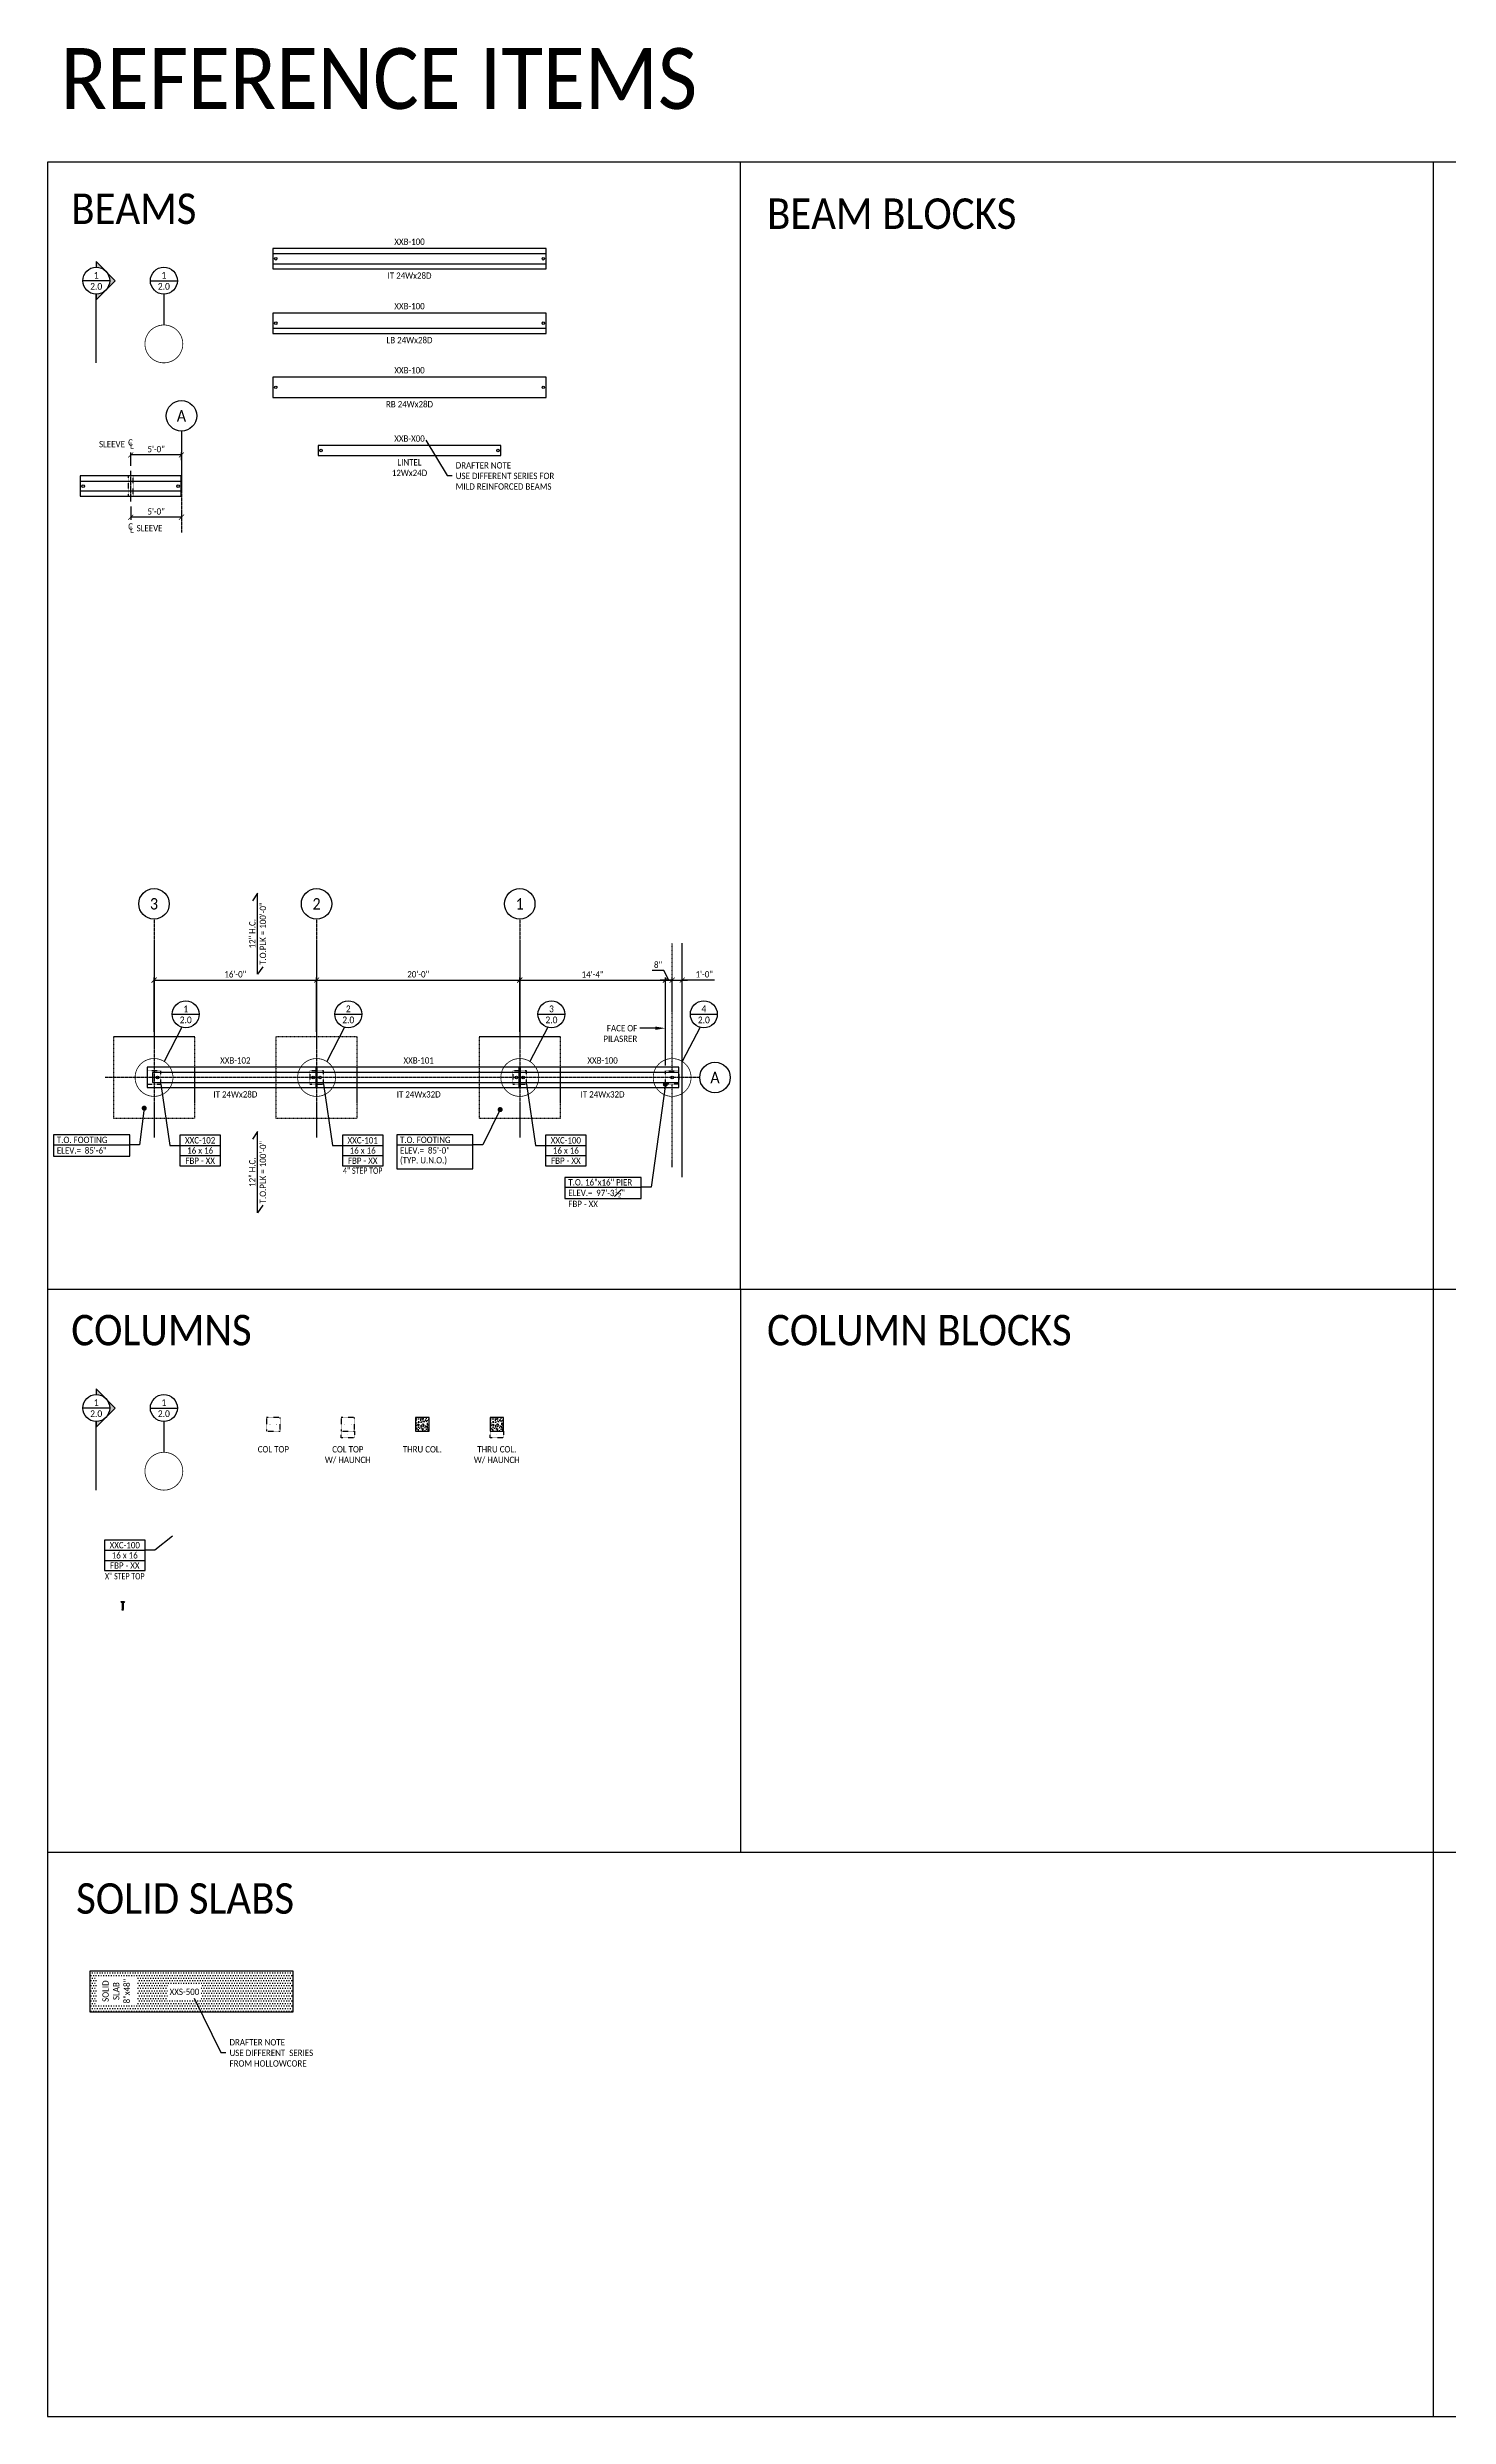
# Model space of a CAD drawing. Header units: inches. Extents: x -4800 to 29350, y 0 to 14051.
# Drawn here: x -4800 to -3145, y 1200 to 3999 of the extents above; entities that cross this region are included whole.
import ezdxf
from ezdxf import colors
from ezdxf.entities.mleader import LeaderData, LeaderLine
from ezdxf.enums import TextEntityAlignment as Align
from ezdxf.math import Vec2, Vec3

# ---------------------------------------------------------------- set-up
doc = ezdxf.new("R2010")
doc.units = ezdxf.units.IN
doc.header["$LTSCALE"] = 0.5
doc.header["$MEASUREMENT"] = 0
for name, pattern in [('CENTER2', [1.125, 0.75, -0.125, 0.125, -0.125]), ('HIDDEN', [0.375, 0.25, -0.125]), ('HIDDEN2', [0.1875, 0.125, -0.0625])]:
    doc.linetypes.add(name, pattern=pattern)
for name, color, linetype in [('DET - INSERTS', 211, 'Continuous'), ('PC BM - BEAM CONT.', 1, 'Continuous'), ('PC BM - DETAIL SECION', 1, 'Continuous'), ('PC BM - DIMENSION', 30, 'Continuous'), ('PC BM - GROUT TUBE', 11, 'Continuous'), ('PC BM - SLEEVE', 8, 'HIDDEN2'), ('PC BM - TAG', 3, 'Continuous'), ('PC COL - COIL ROD', 11, 'Continuous'), ('PC COL - COL HIDDEN', 40, 'HIDDEN2'), ('PC COL - COLUMN CONT.', 40, 'Continuous'), ('PC COL - DETAIL SECION', 1, 'Continuous'), ('PC COL - HATCH', 8, 'Continuous'), ('PC COL - TAG', 3, 'Continuous'), ('PC PLK - DIRECTION NOTE', 3, 'Continuous'), ('PC SS - HATCH', 8, 'Continuous'), ('PC SS - SOLID SLAB CONT.', 1, 'Continuous'), ('PC SS - TAG', 3, 'Continuous'), ('SHT - CIP WALL', 1, 'Continuous'), ('SHT - CIP WALL HIDDEN', 1, 'HIDDEN'), ('SHT - FOOTING', 8, 'HIDDEN'), ('SHT - GRID BUBLE', 7, 'Continuous'), ('SHT - GRID LINE', 8, 'CENTER2'), ('SHT - PIER-PILASTER HIDDEN', 1, 'HIDDEN2'), ('SHT - TAG FOOTING', 3, 'Continuous')]:
    doc.layers.add(name, color=color, linetype=linetype)
doc.layers.add('SHT - NO PLOT LINE 2', color=110, linetype='Continuous', plot=False)
doc.layers.add('SHT - NO PLOT LINE 3', color=150, linetype='Continuous', plot=False)
doc.layers.get('0').freeze()
doc.styles.add('CMC-NARROW', font='calibril.ttf', dxfattribs={"width": 0.9})
doc.dimstyles.new('CMC-NARROW', dxfattribs={"dimscale": 96, "dimtxt": 0.078125, "dimasz": 0.0625, "dimexe": 0.03125, "dimexo": 0.0625, "dimgap": 0.03125, "dimtad": 1, "dimdec": 4, "dimzin": 3, "dimdsep": 46, "dimlunit": 4, "dimtxsty": 'CMC-NARROW', "dimblk": 'ARCHTICK', "dimcen": 0, "dimclrd": 256, "dimclre": 256, "dimclrt": 256, "dimazin": 1, "dimtfac": 0.75, "dimtdec": 4, "dimtofl": 0, "dimtmove": 1, "dimatfit": 0, "dimfxl": 1, "dimtfillclr": 256, "dimfrac": 1, "dimtzin": 0, "dimlwd": -1, "dimlwe": -1, "dimarcsym": 0})

# ---------------------------------------------------------------- blocks, each defined once
blk = doc.blocks.new('*U76')
h = blk.add_hatch(color=256)
edge = h.paths.add_edge_path()
edge.add_line((0, -0.166), (0, -0.235))
edge.add_line((0, -0.235), (0.235, 0))
edge.add_line((0.235, 0), (0, 0.235))
edge.add_line((0, 0.235), (0, 0.166))
edge.add_arc((0, 0), 0.166, -450, -270, ccw=False)
at = {"linetype": 'Continuous'}
for points in [[(0.166, 0), (-0.166, 0)], [(0, -1.011), (0, -0.166)]]:
    blk.add_lwpolyline(points, dxfattribs=at)
blk.add_lwpolyline([(0, -0.166), (0, -0.235), (0.235, 0), (0, 0.235), (0, 0.166, -1)], format="xyb", close=True)
blk.add_circle((0, 0), 0.166)
at = {"style": 'CMC-NARROW', "width": 0.9}
blk.add_attdef('REF-DET', text='', height=0.083, dxfattribs=at).set_placement((0, 0), align=Align.BOTTOM_CENTER)
for tag, p in [('NOTE1', (0.321, 0)), ('NOTE2', (0.321, -0.147))]:
    blk.add_attdef(tag, text='', height=0.083, dxfattribs=at).set_placement(p, align=Align.BOTTOM_LEFT)
blk.add_attdef('REF-SHT', text='', height=0.083, dxfattribs=at).set_placement((0, -0.028), align=Align.TOP_CENTER)
blk = doc.blocks.new('*U75')
at = {"linetype": 'Continuous'}
blk.add_lwpolyline([(-0.166, 0.778), (0.166, 0.778)], dxfattribs=at)
blk.add_lwpolyline([(0, 0.612), (0, 0.233)])
at = {"linetype": 'HIDDEN2', "const_width": 0.00938}
blk.add_lwpolyline([(0, 0.233, 1), (0, -0.233, 1)], format="xyb", close=True, dxfattribs=at)
blk.add_circle((0, 0.778), 0.166)
at = {"layer": 'Defpoints'}
blk.add_point((0, 0), dxfattribs=at)
at = {"style": 'CMC-NARROW', "width": 0.9}
blk.add_attdef('REF-DET', text='', height=0.083, dxfattribs=at).set_placement((0, 0.778), align=Align.BOTTOM_CENTER)
for tag, p in [('NOTE1', (0.249, 0.778)), ('NOTE2', (0.249, 0.631))]:
    blk.add_attdef(tag, text='', height=0.083, dxfattribs=at).set_placement(p, align=Align.BOTTOM_LEFT)
blk.add_attdef('REF-SHT', text='', height=0.083, dxfattribs=at).set_placement((0, 0.75), align=Align.TOP_CENTER)
blk = doc.blocks.new('_ArchTick')
at = {"color": 0, "linetype": 'ByBlock', "const_width": 0.15}
blk.add_lwpolyline([(-0.5, -0.5), (0.5, 0.5)], dxfattribs=at)
blk = doc.blocks.new('*D53')
at = {"layer": 'Defpoints', "color": 0, "transparency": 16777216}
for p in [(-4701.6, 3463.1), (-4701.6, 3444.3), (-4641.6, 3456.3)]:
    blk.add_point(p, dxfattribs=at)
at = {"layer": 'PC BM - DIMENSION', "transparency": 16777216}
for p, q in [((-4701.6, 3457.1), (-4701.6, 3441.3)), ((-4641.6, 3444.3), (-4701.6, 3444.3)), ((-4641.6, 3450.3), (-4641.6, 3441.3))]:
    blk.add_line(p, q, dxfattribs=at)
at = {"layer": 'PC BM - DIMENSION', "transparency": 16777216, "xscale": 6, "yscale": 6, "zscale": 6, "rotation": 180}
blk.add_blockref('_ArchTick', (-4701.6, 3444.3), dxfattribs=at)
at = {"layer": 'PC BM - DIMENSION', "transparency": 16777216, "xscale": 6, "yscale": 6, "zscale": 6}
blk.add_blockref('_ArchTick', (-4641.6, 3444.3), dxfattribs=at)
at = {"layer": 'PC BM - DIMENSION', "transparency": 16777216, "insert": (-4671.6, 3451.1), "char_height": 7.5, "attachment_point": 5, "style": 'CMC-NARROW'}
blk.add_mtext('5\'-0"', dxfattribs=at)
blk = doc.blocks.new('CMC CL SLEEVE RIGHT')
at = {"layer": 'PC BM - DIMENSION', "insert": (-0.1, -7.9), "char_height": 7.5, "width": 0.934, "attachment_point": 5, "style": 'CMC-NARROW'}
blk.add_mtext('C', dxfattribs=at)
at = {"layer": 'PC BM - DIMENSION', "char_height": 7.5, "attachment_point": 5, "style": 'CMC-NARROW'}
for s, insert in [('L', (1.4, -11.6)), ('SLEEVE', (22.3, -9.9))]:
    blk.add_mtext(s, dxfattribs=dict(at, insert=insert))
blk = doc.blocks.new('CMC CL SLEEVE LEFT')
at = {"layer": 'PC BM - DIMENSION', "char_height": 7.5, "attachment_point": 5, "style": 'CMC-NARROW'}
for s, insert in [('SLEEVE', (-22.1, -9.3)), ('L', (1.3, -11))]:
    blk.add_mtext(s, dxfattribs=dict(at, insert=insert))
at = {"layer": 'PC BM - DIMENSION', "insert": (-0.2, -7.3), "char_height": 7.5, "width": 0.934, "attachment_point": 5, "style": 'CMC-NARROW'}
blk.add_mtext('C', dxfattribs=at)
blk = doc.blocks.new('*D34')
at = {"layer": 'Defpoints', "color": 0, "transparency": 16777216}
for p in [(-4701.6, 3517.9), (-4641.6, 3505.8), (-4701.6, 3499.1)]:
    blk.add_point(p, dxfattribs=at)
at = {"layer": 'PC BM - DIMENSION', "transparency": 16777216}
for p, q in [((-4701.6, 3505.1), (-4701.6, 3520.9)), ((-4641.6, 3517.9), (-4701.6, 3517.9)), ((-4641.6, 3511.8), (-4641.6, 3520.9))]:
    blk.add_line(p, q, dxfattribs=at)
at = {"layer": 'PC BM - DIMENSION', "transparency": 16777216, "xscale": 6, "yscale": 6, "zscale": 6, "rotation": 180}
blk.add_blockref('_ArchTick', (-4701.6, 3517.9), dxfattribs=at)
at = {"layer": 'PC BM - DIMENSION', "transparency": 16777216, "xscale": 6, "yscale": 6, "zscale": 6}
blk.add_blockref('_ArchTick', (-4641.6, 3517.9), dxfattribs=at)
at = {"layer": 'PC BM - DIMENSION', "transparency": 16777216, "insert": (-4671.6, 3524.7), "char_height": 7.5, "attachment_point": 5, "style": 'CMC-NARROW'}
blk.add_mtext('5\'-0"', dxfattribs=at)
blk = doc.blocks.new('*U21')
for p, q in [((-9.9, 1), (-9.9, -1)), ((-9.6, 0.4), (-9.6, -0.4)), ((-1, 0.4), (-1, -0.4)), ((-0.9, 0.7), (-0.9, -0.7))]:
    blk.add_line(p, q)
at = {"color": 0, "linetype": 'ByBlock'}
blk.add_lwpolyline([(-0.6, -0.7), (-0.8, -0.7, -0.287214), (-0.9, -0.6, -0.032855), (-1, -0.4, 0.323118), (-1, -0.4), (-9.5, -0.4, 0.29149), (-9.6, -0.5), (-9.9, -1), (-10, -1), (-10, 1), (-9.9, 1), (-9.6, 0.5, 0.29149), (-9.5, 0.4), (-1, 0.4, 0.323118), (-1, 0.4, -0.032855), (-0.9, 0.6, -0.287214), (-0.8, 0.7), (-0.6, 0.7, -0.414214), (-0.5, 0.6), (-0.5, -0.6, -0.414214)], format="xyb", close=True, dxfattribs=at)
blk.add_lwpolyline([(0, 1.9), (0, -1.9, -1), (0, 1.9, 0.163281)], format="xyb", dxfattribs=at)
at = {"layer": 'Defpoints', "color": 9, "insert": (-8.4, 0.2), "char_height": 0.25, "attachment_point": 2}
blk.add_mtext('\\A1;4T x 9 {\\H0.7x;\\S1#2;}" ALP', dxfattribs=at)
blk = doc.blocks.new('*D77')
at = {"layer": 'Defpoints', "color": 0, "transparency": 16777216}
for p in [(-4482, 2897.4), (-4674, 2830.3), (-4482, 2830.3)]:
    blk.add_point(p, dxfattribs=at)
at = {"layer": 'PC BM - DIMENSION', "transparency": 16777216}
for p, q in [((-4674, 2836.3), (-4674, 2900.4)), ((-4674, 2897.4), (-4482, 2897.4)), ((-4482, 2836.3), (-4482, 2900.4))]:
    blk.add_line(p, q, dxfattribs=at)
at = {"layer": 'PC BM - DIMENSION', "transparency": 16777216, "xscale": 6, "yscale": 6, "zscale": 6, "rotation": 180}
blk.add_blockref('_ArchTick', (-4674, 2897.4), dxfattribs=at)
at = {"layer": 'PC BM - DIMENSION', "transparency": 16777216, "xscale": 6, "yscale": 6, "zscale": 6}
blk.add_blockref('_ArchTick', (-4482, 2897.4), dxfattribs=at)
at = {"layer": 'PC BM - DIMENSION', "transparency": 16777216, "insert": (-4578, 2904.2), "char_height": 7.5, "attachment_point": 5, "style": 'CMC-NARROW'}
blk.add_mtext('16\'-0"', dxfattribs=at)
blk = doc.blocks.new('*D78')
at = {"layer": 'Defpoints', "color": 0, "transparency": 16777216}
for p in [(-4242, 2897.4), (-4482, 2830.3), (-4242, 2830.3)]:
    blk.add_point(p, dxfattribs=at)
at = {"layer": 'PC BM - DIMENSION', "transparency": 16777216}
for p, q in [((-4482, 2836.3), (-4482, 2900.4)), ((-4482, 2897.4), (-4242, 2897.4)), ((-4242, 2836.3), (-4242, 2900.4))]:
    blk.add_line(p, q, dxfattribs=at)
at = {"layer": 'PC BM - DIMENSION', "transparency": 16777216, "xscale": 6, "yscale": 6, "zscale": 6, "rotation": 180}
blk.add_blockref('_ArchTick', (-4482, 2897.4), dxfattribs=at)
at = {"layer": 'PC BM - DIMENSION', "transparency": 16777216, "xscale": 6, "yscale": 6, "zscale": 6}
blk.add_blockref('_ArchTick', (-4242, 2897.4), dxfattribs=at)
at = {"layer": 'PC BM - DIMENSION', "transparency": 16777216, "insert": (-4362, 2904.2), "char_height": 7.5, "attachment_point": 5, "style": 'CMC-NARROW'}
blk.add_mtext('20\'-0"', dxfattribs=at)
blk = doc.blocks.new('*D79')
at = {"layer": 'Defpoints', "color": 0, "transparency": 16777216}
for p in [(-4070, 2897.4), (-4242, 2830.3), (-4070, 2790.3)]:
    blk.add_point(p, dxfattribs=at)
at = {"layer": 'PC BM - DIMENSION', "transparency": 16777216}
for p, q in [((-4242, 2836.3), (-4242, 2900.4)), ((-4242, 2897.4), (-4070, 2897.4)), ((-4070, 2796.3), (-4070, 2900.4))]:
    blk.add_line(p, q, dxfattribs=at)
at = {"layer": 'PC BM - DIMENSION', "transparency": 16777216, "xscale": 6, "yscale": 6, "zscale": 6, "rotation": 180}
blk.add_blockref('_ArchTick', (-4242, 2897.4), dxfattribs=at)
at = {"layer": 'PC BM - DIMENSION', "transparency": 16777216, "xscale": 6, "yscale": 6, "zscale": 6}
blk.add_blockref('_ArchTick', (-4070, 2897.4), dxfattribs=at)
at = {"layer": 'PC BM - DIMENSION', "transparency": 16777216, "insert": (-4156, 2904.1), "char_height": 7.5, "attachment_point": 5, "style": 'CMC-NARROW'}
blk.add_mtext('14\'-4"', dxfattribs=at)
blk = doc.blocks.new('*D80')
at = {"layer": 'Defpoints', "color": 0, "transparency": 16777216}
for p in [(-4062, 2897.4), (-4062, 2878.3), (-4070, 2790.3)]:
    blk.add_point(p, dxfattribs=at)
at = {"layer": 'PC BM - DIMENSION', "transparency": 16777216}
for p, q in [((-4071.7, 2908.6), (-4085.8, 2908.6)), ((-4070, 2897.4), (-4076, 2897.4)), ((-4066, 2897.4), (-4071.7, 2908.6)), ((-4070, 2796.3), (-4070, 2900.4)), ((-4070, 2897.4), (-4062, 2897.4)), ((-4062, 2884.3), (-4062, 2900.4)), ((-4062, 2897.4), (-4056, 2897.4))]:
    blk.add_line(p, q, dxfattribs=at)
at = {"layer": 'PC BM - DIMENSION', "transparency": 16777216, "xscale": 6, "yscale": 6, "zscale": 6}
blk.add_blockref('_ArchTick', (-4070, 2897.4), dxfattribs=at)
at = {"layer": 'PC BM - DIMENSION', "transparency": 16777216, "xscale": 6, "yscale": 6, "zscale": 6, "rotation": 180}
blk.add_blockref('_ArchTick', (-4062, 2897.4), dxfattribs=at)
at = {"layer": 'PC BM - DIMENSION', "transparency": 16777216, "insert": (-4078.7, 2915.5), "char_height": 7.5, "attachment_point": 5, "style": 'CMC-NARROW'}
blk.add_mtext('8"', dxfattribs=at)
blk = doc.blocks.new('*D81')
at = {"layer": 'Defpoints', "color": 0, "transparency": 16777216}
for p in [(-4050, 2897.4), (-4062, 2878.3), (-4050, 2878.3)]:
    blk.add_point(p, dxfattribs=at)
at = {"layer": 'PC BM - DIMENSION', "transparency": 16777216}
for p, q in [((-4062, 2897.4), (-4068, 2897.4)), ((-4062, 2884.3), (-4062, 2900.4)), ((-4062, 2897.4), (-4050, 2897.4)), ((-4050, 2884.3), (-4050, 2900.4)), ((-4050, 2897.4), (-4044, 2897.4)), ((-4011.8, 2897.4), (-4050, 2897.4))]:
    blk.add_line(p, q, dxfattribs=at)
at = {"layer": 'PC BM - DIMENSION', "transparency": 16777216, "xscale": 6, "yscale": 6, "zscale": 6}
blk.add_blockref('_ArchTick', (-4062, 2897.4), dxfattribs=at)
at = {"layer": 'PC BM - DIMENSION', "transparency": 16777216, "xscale": 6, "yscale": 6, "zscale": 6, "rotation": 180}
blk.add_blockref('_ArchTick', (-4050, 2897.4), dxfattribs=at)
at = {"layer": 'PC BM - DIMENSION', "transparency": 16777216, "insert": (-4024.1, 2904.2), "char_height": 7.5, "attachment_point": 5, "style": 'CMC-NARROW'}
blk.add_mtext('1\'-0"', dxfattribs=at)
blk = doc.blocks.new('*U82')
blk.add_lwpolyline([(0.344, 0.618), (0.125, 0.197)])
at = {"linetype": 'Continuous'}
blk.add_lwpolyline([(0.224, 0.778), (0.556, 0.778)], dxfattribs=at)
at = {"linetype": 'HIDDEN2', "const_width": 0.00938}
blk.add_lwpolyline([(0, 0.233, 1), (0, -0.233, 1)], format="xyb", close=True, dxfattribs=at)
blk.add_circle((0.39, 0.778), 0.166)
at = {"layer": 'Defpoints'}
blk.add_point((0, 0), dxfattribs=at)
at = {"style": 'CMC-NARROW', "width": 0.9}
blk.add_attdef('REF-DET', text='', height=0.083, dxfattribs=at).set_placement((0.39, 0.778), align=Align.BOTTOM_CENTER)
for tag, p in [('NOTE1', (0.639, 0.778)), ('NOTE2', (0.639, 0.631))]:
    blk.add_attdef(tag, text='', height=0.083, dxfattribs=at).set_placement(p, align=Align.BOTTOM_LEFT)
blk.add_attdef('REF-SHT', text='', height=0.083, dxfattribs=at).set_placement((0.39, 0.75), align=Align.TOP_CENTER)

msp = doc.modelspace()

# ---------------------------------------------------------------- hatches: boundary and pattern name
at = {"layer": 'PC COL - HATCH'}
h = msp.add_hatch(dxfattribs=at)
h.set_pattern_fill('AR-CONC', color=256)
h.set_pattern_definition([(50, (3635.98, 1931.0436), (7.172602, -0.6275213), [0.75, -8.25]), (355, (3635.98, 1931.0436), (-1.387513, 7.521921), [0.6, -6.6]), (100.45144, (3636.5775, 1930.991), (5.7850885, 6.8944), [0.637402, -7.011421]), (46.1842, (3635.98, 1933.044), (10.672413, -1.655193), [1.125, -12.375]), (96.63564, (3636.869, 1932.906), (9.34662, 9.741186), [0.956103, -10.517138]), (351.18416, (3635.98, 1933.044), (9.34662, 9.741186), [0.9, -9.9]), (21, (3636.98, 1932.5436), (5.9690705, -4.026189), [0.75, -8.25]), (326, (3636.98, 1932.5436), (2.433153, 7.2515005), [0.6, -6.6]), (71.45144, (3637.477, 1932.208), (8.402224, 3.2253115), [0.637402, -7.011421]), (37.5, (3635.9798, 1931.0436), (0.12159855, 3.3289385), [0, -6.52, 0, -6.7, 0, -6.625]), (7.5, (3635.9798, 1931.0436), (2.6306954, 3.9441171), [0, -3.82, 0, -6.37, 0, -2.525]), (327.5, (3633.7498, 1931.0436), (5.3382244, -0.2255487), [0, -2.5, 0, -7.8, 0, -10.35]), (317.5, (3632.75, 1931.0436), (5.8318617, 1.0010498), [0, -3.25, 0, -5.18, 0, -7.35])])
h.paths.add_polyline_path([(-4349.11855, 2380.47401), (-4365.11855, 2380.47401), (-4365.11855, 2364.47401), (-4349.11855, 2364.47401)])
h = msp.add_hatch(dxfattribs=at)
h.set_pattern_fill('AR-CONC', color=256)
h.set_pattern_definition([(50, (3723.98, 1931.0436), (7.172602, -0.6275213), [0.75, -8.25]), (355, (3723.98, 1931.0436), (-1.387513, 7.521921), [0.6, -6.6]), (100.45144, (3724.5775, 1930.991), (5.7850885, 6.8944), [0.637402, -7.011421]), (46.1842, (3723.98, 1933.044), (10.672413, -1.655193), [1.125, -12.375]), (96.63564, (3724.869, 1932.906), (9.34662, 9.741186), [0.956103, -10.517138]), (351.18416, (3723.98, 1933.044), (9.34662, 9.741186), [0.9, -9.9]), (21, (3724.98, 1932.5436), (5.9690705, -4.026189), [0.75, -8.25]), (326, (3724.98, 1932.5436), (2.433153, 7.2515005), [0.6, -6.6]), (71.45144, (3725.477, 1932.208), (8.402224, 3.2253115), [0.637402, -7.011421]), (37.5, (3723.9798, 1931.0436), (0.12159855, 3.3289385), [0, -6.52, 0, -6.7, 0, -6.625]), (7.5, (3723.9798, 1931.0436), (2.6306954, 3.9441171), [0, -3.82, 0, -6.37, 0, -2.525]), (327.5, (3721.7498, 1931.0436), (5.3382244, -0.2255487), [0, -2.5, 0, -7.8, 0, -10.35]), (317.5, (3720.75, 1931.0436), (5.8318617, 1.0010498), [0, -3.25, 0, -5.18, 0, -7.35])])
h.paths.add_polyline_path([(-4261.11855, 2380.47401), (-4277.11855, 2380.47401), (-4277.11855, 2364.47401), (-4261.11855, 2364.47401)])
at = {"layer": 'PC SS - HATCH'}
h = msp.add_hatch(dxfattribs=at)
h.set_pattern_fill('DOTS', color=256, scale=48)
h.set_pattern_definition([(0, (3657.5, 1859.2238), (1.5, 3), [0, -3])])
h.paths.add_polyline_path([(-4509.68089, 1726.22102), (-4749.68089, 1726.22102), (-4749.68089, 1678.22102), (-4509.68089, 1678.22102)])
h.paths.add_polyline_path([(-4694.16803, 1686.68467), (-4694.16803, 1719.14294), (-4742.03585, 1719.14294), (-4742.03585, 1686.68467)], flags=16)
h.paths.add_polyline_path([(-4657.37831, 1693.14645), (-4618.72561, 1693.14645), (-4618.72561, 1711.31953), (-4657.37831, 1711.31953)], flags=16)

# ---------------------------------------------------------------- linework, layer by layer
at = {"layer": 'PC BM - BEAM CONT.'}
for p, q in [((-4761.18003, 3487.059), (-4642.14103, 3487.059)), ((-4642.14103, 3475.059), (-4761.18003, 3475.059))]:
    msp.add_line(p, q, dxfattribs=at)
for points in [[(-4533.74699, 3737.73531), (-4210.74699, 3737.73531), (-4210.74699, 3761.73531), (-4533.74699, 3761.73531)], [(-4533.74699, 3743.73531), (-4210.74699, 3743.73531), (-4210.74699, 3755.73531), (-4533.74699, 3755.73531)], [(-4533.74699, 3661.5769), (-4210.74699, 3661.5769), (-4210.74699, 3685.5769), (-4533.74699, 3685.5769)], [(-4533.74699, 3667.5769), (-4210.74699, 3667.5769), (-4210.74699, 3685.5769), (-4533.74699, 3685.5769)], [(-4533.74699, 3585.79173), (-4210.74699, 3585.79173), (-4210.74699, 3609.79173), (-4533.74699, 3609.79173)], [(-4480.24699, 3517.13269), (-4264.24699, 3517.13269), (-4264.24699, 3529.13269), (-4480.24699, 3529.13269)], [(-4761.18003, 3469.059), (-4642.14103, 3469.059), (-4642.14103, 3493.059), (-4761.18003, 3493.059)], [(-4682.03734, 2770.33404), (-4482.53734, 2770.33404), (-4482.53734, 2794.33404), (-4682.03734, 2794.33404)], [(-4676.03734, 2776.33404), (-4482.53734, 2776.33404), (-4482.53734, 2788.33404), (-4676.03734, 2788.33404)], [(-4481.53734, 2770.33404), (-4242.53734, 2770.33404), (-4242.53734, 2794.33404), (-4481.53734, 2794.33404)], [(-4481.53734, 2776.33404), (-4242.53734, 2776.33404), (-4242.53734, 2788.33404), (-4481.53734, 2788.33404)], [(-4241.53734, 2770.33404), (-4054.03734, 2770.33404), (-4054.03734, 2794.33404), (-4241.53734, 2794.33404)], [(-4241.53734, 2776.33404), (-4054.03734, 2776.33404), (-4054.03734, 2788.33404), (-4241.53734, 2788.33404)]]:
    msp.add_lwpolyline(points, close=True, dxfattribs=at)
at = {"layer": 'PC BM - GROUT TUBE'}
for centre in [(-4530.24699, 3749.73531), (-4214.24699, 3749.73531), (-4530.24699, 3673.5769), (-4214.24699, 3673.5769), (-4530.24699, 3597.79173), (-4214.24699, 3597.79173), (-4476.74699, 3523.13269), (-4267.74699, 3523.13269), (-4757.68003, 3481.059), (-4645.64103, 3481.059), (-4670.03734, 2782.33404), (-4486.03734, 2782.33404), (-4478.03734, 2782.33404), (-4246.03734, 2782.33404), (-4238.03734, 2782.33404), (-4062.03734, 2782.33404)]:
    msp.add_circle(centre, 1.5, dxfattribs=at)
at = {"layer": 'PC BM - SLEEVE', "linetype": 'CENTER2', "ltscale": 0.5}
msp.add_line((-4701.64103, 3499.059), (-4701.64103, 3463.059), dxfattribs=at)
at = {"layer": 'PC BM - SLEEVE'}
msp.add_lwpolyline([(-4704.64103, 3469.059), (-4698.64103, 3469.059), (-4698.64103, 3493.059), (-4704.64103, 3493.059)], close=True, dxfattribs=at)
at = {"layer": 'PC COL - COIL ROD', "const_width": 0.375}
for points in [[(-4669.84984, 2782.33404, -1), (-4670.22484, 2782.33404, -1)], [(-4486.22484, 2782.33404, 1), (-4485.84984, 2782.33404, 1)], [(-4477.84984, 2782.33404, -1), (-4478.22484, 2782.33404, -1)], [(-4246.22484, 2782.33404, 1), (-4245.84984, 2782.33404, 1)], [(-4237.84984, 2782.33404, -1), (-4238.22484, 2782.33404, -1)], [(-4537.30605, 2372.47401, 1), (-4536.93105, 2372.47401, 1)], [(-4528.93105, 2372.47401, -1), (-4529.30605, 2372.47401, -1)], [(-4449.30605, 2372.47401, 1), (-4448.93105, 2372.47401, 1)], [(-4444.93105, 2360.47401, -1), (-4445.30605, 2360.47401, -1)], [(-4440.93105, 2372.47401, -1), (-4441.30605, 2372.47401, -1)], [(-4268.93105, 2360.47401, -1), (-4269.30605, 2360.47401, -1)]]:
    msp.add_lwpolyline(points, format="xyb", close=True, dxfattribs=at)
at = {"layer": 'PC COL - COL HIDDEN'}
for points in [[(-4682.03734, 2774.33404), (-4666.03734, 2774.33404), (-4666.03734, 2790.33404), (-4682.03734, 2790.33404)], [(-4490.03734, 2774.33404), (-4474.03734, 2774.33404), (-4474.03734, 2790.33404), (-4490.03734, 2790.33404)], [(-4250.03734, 2774.33404), (-4234.03734, 2774.33404), (-4234.03734, 2790.33404), (-4250.03734, 2790.33404)], [(-4541.11855, 2364.47401), (-4525.11855, 2364.47401), (-4525.11855, 2380.47401), (-4541.11855, 2380.47401)], [(-4453.11855, 2364.47401), (-4437.11855, 2364.47401), (-4437.11855, 2380.47401), (-4453.11855, 2380.47401)], [(-4453.11855, 2364.47401), (-4437.11855, 2364.47401), (-4437.11855, 2356.47401), (-4453.11855, 2356.47401)], [(-4277.11855, 2364.47401), (-4261.11855, 2364.47401), (-4261.11855, 2356.47401), (-4277.11855, 2356.47401)]]:
    msp.add_lwpolyline(points, close=True, dxfattribs=at)
at = {"layer": 'PC COL - COLUMN CONT.'}
for points in [[(-4365.11855, 2364.47401), (-4349.11855, 2364.47401), (-4349.11855, 2380.47401), (-4365.11855, 2380.47401)], [(-4277.11855, 2364.47401), (-4261.11855, 2364.47401), (-4261.11855, 2380.47401), (-4277.11855, 2380.47401)]]:
    msp.add_lwpolyline(points, close=True, dxfattribs=at)
at = {"layer": 'PC COL - TAG'}
for p, q in [((-4643.5664, 2702.0068), (-4595.5664, 2702.0068)), ((-4643.5664, 2690.0068), (-4595.5664, 2690.0068)), ((-4451.5664, 2702.0068), (-4403.5664, 2702.0068)), ((-4451.5664, 2690.0068), (-4403.5664, 2690.0068)), ((-4211.5664, 2702.0068), (-4163.5664, 2702.0068)), ((-4211.5664, 2690.0068), (-4163.5664, 2690.0068)), ((-4732.61457, 2223.66129), (-4684.61457, 2223.66129)), ((-4732.61457, 2211.66129), (-4684.61457, 2211.66129))]:
    msp.add_line(p, q, dxfattribs=at)
for points in [[(-4643.5664, 2714.0068), (-4643.5664, 2678.0068), (-4595.5664, 2678.0068), (-4595.5664, 2714.0068)], [(-4451.5664, 2714.0068), (-4451.5664, 2678.0068), (-4403.5664, 2678.0068), (-4403.5664, 2714.0068)], [(-4211.5664, 2714.0068), (-4211.5664, 2678.0068), (-4163.5664, 2678.0068), (-4163.5664, 2714.0068)], [(-4732.61457, 2235.66129), (-4732.61457, 2199.66129), (-4684.61457, 2199.66129), (-4684.61457, 2235.66129)]]:
    msp.add_lwpolyline(points, close=True, dxfattribs=at)
at = {"layer": 'PC PLK - DIRECTION NOTE'}
for points in [[(-4545.64605, 2913.20896), (-4551.64605, 2904.20896), (-4551.64605, 3000.20896), (-4557.64605, 2991.20896)], [(-4545.64605, 2631.41918), (-4551.64605, 2622.41918), (-4551.64605, 2718.41918), (-4557.64605, 2709.41918)]]:
    msp.add_lwpolyline(points, dxfattribs=at)
at = {"layer": 'PC SS - SOLID SLAB CONT.'}
msp.add_lwpolyline([(-4749.68089, 1678.22102), (-4509.68089, 1678.22102), (-4509.68089, 1726.22102), (-4749.68089, 1726.22102)], close=True, dxfattribs=at)
at = {"layer": 'SHT - CIP WALL'}
msp.add_line((-4050.03734, 2664.47672), (-4050.03734, 2940.88417), dxfattribs=at)
at = {"layer": 'SHT - CIP WALL HIDDEN'}
for p, q in [((-4062.03734, 2790.33404), (-4062.03734, 2940.46368)), ((-4062.03734, 2676.47672), (-4062.03734, 2774.33404))]:
    msp.add_line(p, q, dxfattribs=at)
at = {"layer": 'SHT - FOOTING'}
for points in [[(-4722.03734, 2734.33404), (-4626.03734, 2734.33404), (-4626.03734, 2830.33404), (-4722.03734, 2830.33404)], [(-4530.03734, 2734.33404), (-4434.03734, 2734.33404), (-4434.03734, 2830.33404), (-4530.03734, 2830.33404)], [(-4290.03734, 2734.33404), (-4194.03734, 2734.33404), (-4194.03734, 2830.33404), (-4290.03734, 2830.33404)]]:
    msp.add_lwpolyline(points, close=True, dxfattribs=at)
at = {"layer": 'SHT - GRID BUBLE'}
for centre in [(-4641.64103, 3564.10285), (-4674.03734, 2987.45905), (-4482.03734, 2987.45905), (-4242.03734, 2987.45905), (-4011.40428, 2782.33404)]:
    msp.add_circle(centre, 18, dxfattribs=at)
at = {"layer": 'SHT - GRID LINE'}
for p, q in [((-4641.64103, 3546.10285), (-4641.64103, 3426.23027)), ((-4674.03734, 2969.45905), (-4674.03734, 2711.37798)), ((-4482.03734, 2969.45905), (-4482.03734, 2711.37798)), ((-4242.03734, 2969.45905), (-4242.03734, 2711.37798)), ((-4029.40428, 2782.33404), (-4731.86733, 2782.33404))]:
    msp.add_line(p, q, dxfattribs=at)
at = {"layer": 'SHT - NO PLOT LINE 2'}
for p, q in [((-3981.25, 2532), (-3981.25, 3864)), ((-3162.5, 1200), (-3162.5, 3864)), ((-4800, 2532), (-1525, 2532)), ((-3981.25, 2532), (-3981.25, 1867.07014)), ((-4800, 1867.07014), (-1525, 1867.07014))]:
    msp.add_line(p, q, dxfattribs=at)
msp.add_lwpolyline([(-4800, 1200), (-1525, 1200), (-1525, 3864), (-4800, 3864)], close=True, dxfattribs=at)
at = {"layer": 'SHT - PIER-PILASTER HIDDEN'}
msp.add_lwpolyline([(-4054.03734, 2774.33404), (-4070.03734, 2774.33404), (-4070.03734, 2790.33404), (-4054.03734, 2790.33404)], close=True, dxfattribs=at)
at = {"layer": 'SHT - TAG FOOTING'}
for p, q in [((-4792.74724, 2702.71064), (-4702.74724, 2702.71064)), ((-4387.42375, 2702.77211), (-4297.42375, 2702.77211)), ((-4188.58857, 2652.52404), (-4098.58857, 2652.52404))]:
    msp.add_line(p, q, dxfattribs=at)
for points in [[(-4792.74724, 2714.3773), (-4792.74724, 2689.3773), (-4702.74724, 2689.3773), (-4702.74724, 2714.3773)], [(-4387.42375, 2714.43877), (-4387.42375, 2674.43877), (-4297.42375, 2674.43877), (-4297.42375, 2714.43877)], [(-4188.58857, 2664.1907), (-4188.58857, 2639.1907), (-4098.58857, 2639.1907), (-4098.58857, 2664.1907)]]:
    msp.add_lwpolyline(points, close=True, dxfattribs=at)

# ---------------------------------------------------------------- block references
at = {"layer": 'DET - INSERTS', "rotation": 90}
msp.add_blockref('*U21', (-4710.96946, 2163.11413), dxfattribs=at)
at = {"layer": 'PC BM - DETAIL SECION', "xscale": 96, "yscale": 96, "zscale": 96}
for name, p, values in [('*U76', (-4742.33269, 3723.76877), {'REF-DET': '1', 'REF-SHT': '2.0'}), ('*U75', (-4662.41327, 3649.08184), {'REF-DET': '1', 'REF-SHT': '2.0'}), ('*U82', (-4674.03734, 2782.33404), {'REF-DET': '1', 'REF-SHT': '2.0'}), ('*U82', (-4482.03734, 2782.33404), {'REF-DET': '2', 'REF-SHT': '2.0'}), ('*U82', (-4242.03734, 2782.33404), {'REF-DET': '3', 'REF-SHT': '2.0'}), ('*U82', (-4062.03734, 2782.33404), {'REF-DET': '4', 'REF-SHT': '2.0'})]:
    msp.add_blockref(name, p, dxfattribs=at).add_auto_attribs(values)
at = {"layer": 'PC BM - SLEEVE'}
for name, p in [('CMC CL SLEEVE LEFT', (-4701.61286, 3539.96182)), ('CMC CL SLEEVE RIGHT', (-4701.64103, 3441.25118))]:
    msp.add_blockref(name, p, dxfattribs=at)
at = {"layer": 'PC COL - DETAIL SECION', "xscale": 96, "yscale": 96, "zscale": 96}
for name, p in [('*U76', (-4742.33269, 2391.76877)), ('*U75', (-4662.41327, 2317.08184))]:
    msp.add_blockref(name, p, dxfattribs=at).add_auto_attribs({'REF-DET': '1', 'REF-SHT': '2.0'})

# ---------------------------------------------------------------- texts
at = {"layer": 'PC BM - TAG', "char_height": 7.5, "attachment_point": 2, "style": 'CMC-NARROW'}
for s, insert in [('XXB-100', (-4372.24699, 3773.63083)), ('IT 24Wx28D', (-4372.24699, 3733.52479)), ('XXB-100', (-4372.24699, 3697.47242)), ('LB 24Wx28D', (-4372.24699, 3657.36638)), ('XXB-100', (-4372.24699, 3621.68725)), ('RB 24Wx28D', (-4372.24699, 3581.5812)), ('XXB-X00', (-4372.24699, 3541.02822)), ('LINTEL \\P12Wx24D', (-4372.24699, 3512.92217)), ('XXB-102', (-4577.99481, 2806.22956)), ('XXB-101', (-4361.42195, 2806.22956)), ('XXB-100', (-4144.20339, 2806.22956)), ('IT 24Wx28D', (-4577.99481, 2766.12352)), ('IT 24Wx32D', (-4361.42195, 2766.12352)), ('IT 24Wx32D', (-4144.20339, 2766.12352))]:
    msp.add_mtext(s, dxfattribs=dict(at, insert=insert))
at = {"layer": 'PC COL - TAG', "char_height": 7.5, "style": 'CMC-NARROW'}
for s, insert, attachment_point in [('XXC-102', (-4619.5664, 2708.0068), 5), ('FBP - {\\C6;XX}', (-4619.5664, 2684.0068), 5), ('16 x 16', (-4619.5664, 2696.0068), 5), ('XXC-101', (-4427.5664, 2708.0068), 5), ('FBP - {\\C6;XX}', (-4427.5664, 2684.0068), 5), ('16 x 16', (-4427.5664, 2696.0068), 5), ('XXC-100', (-4187.5664, 2708.0068), 5), ('FBP - {\\C6;XX}', (-4187.5664, 2684.0068), 5), ('16 x 16', (-4187.5664, 2696.0068), 5), ('{\\W0.8;4" STEP TOP}', (-4427.5664, 2672.19279), 5), ('FBP - {\\C6;XX}', (-4184.65837, 2636.6483), 1), ('XXC-100', (-4708.61457, 2229.66129), 5), ('16 x 16', (-4708.61457, 2217.66129), 5), ('{\\W0.8;X" STEP TOP}', (-4708.61457, 2192.95661), 5), ('FBP - {\\C6;XX}', (-4708.61457, 2205.66129), 5)]:
    msp.add_mtext(s, dxfattribs=dict(at, insert=insert, attachment_point=attachment_point))
at = {"layer": 'PC PLK - DIRECTION NOTE', "char_height": 7.5, "attachment_point": 5, "rotation": 90, "style": 'CMC-NARROW'}
for insert in [(-4551.64605, 2952.20896), (-4551.64605, 2670.41918)]:
    msp.add_mtext('12" H.C.\\PT.O.PLK = 100\'-0"', dxfattribs=dict(at, insert=insert))
at = {"layer": 'PC SS - TAG', "insert": (-4735.05789, 1702.76842), "char_height": 7.5, "attachment_point": 2, "rotation": 90, "style": 'CMC-NARROW'}
msp.add_mtext('SOLID\\PSLAB\\P8"x48"', dxfattribs=at)
at = {"layer": 'PC SS - TAG', "insert": (-4638.11167, 1705.75799), "char_height": 7.5, "attachment_point": 2, "style": 'CMC-NARROW'}
msp.add_mtext('XXS-500', dxfattribs=at)
at = {"layer": 'SHT - GRID BUBLE', "char_height": 13.5, "attachment_point": 5, "style": 'CMC-NARROW'}
for s, insert in [('\\pxsm0.75;A', (-4641.64103, 3564.10285)), ('\\pxsm0.75;3', (-4674.03734, 2987.45905)), ('\\pxsm0.75;2', (-4482.03734, 2987.45905)), ('\\pxsm0.75;1', (-4242.03734, 2987.45905)), ('\\pxsm0.75;A', (-4011.40428, 2782.33404))]:
    msp.add_mtext(s, dxfattribs=dict(at, insert=insert))
at = {"layer": 'SHT - NO PLOT LINE 2', "attachment_point": 1, "style": 'CMC-NARROW'}
for s, insert, char_height in [('\\A1;REFERENCE ITEMS', (-4784.41399, 3998.6562), 72), ('\\A1;BEAMS', (-4771.76718, 3826.76852), 36), ('\\A1;BEAM BLOCKS', (-3949.86186, 3820.98172), 36), ('\\A1;COLUMNS', (-4771.76718, 2501.79948), 36), ('\\A1;COLUMN BLOCKS', (-3949.86186, 2501.79948), 36), ('\\A1;SOLID SLABS', (-4766.03391, 1830.18898), 36)]:
    msp.add_mtext(s, dxfattribs=dict(at, insert=insert, char_height=char_height))
at = {"layer": 'SHT - NO PLOT LINE 3', "char_height": 7.5, "style": 'CMC-NARROW'}
for s, insert, attachment_point in [('DRAFTER NOTE\\PUSE DIFFERENT SERIES FOR \\PMILD REINFORCED BEAMS', (-4317.6449, 3509.34686), 1), ('COL TOP', (-4533.08418, 2346.73655), 2), ('THRU COL.', (-4357.11855, 2346.73655), 2), ('THRU COL.\\PW/ HAUNCH', (-4269.11855, 2346.73655), 2), ('DRAFTER NOTE\\PUSE DIFFERENT  SERIES \\PFROM HOLLOWCORE', (-4584.82958, 1646.05056), 1)]:
    msp.add_mtext(s, dxfattribs=dict(at, insert=insert, attachment_point=attachment_point))
at = {"layer": 'SHT - NO PLOT LINE 3', "insert": (-4445.11855, 2346.73655), "char_height": 7.5, "width": 52.6707692, "attachment_point": 2, "style": 'CMC-NARROW'}
msp.add_mtext('COL TOP\\PW/ HAUNCH', dxfattribs=at)
at = {"layer": 'SHT - TAG FOOTING', "char_height": 7.5, "style": 'CMC-NARROW'}
for s, insert, attachment_point in [('T.O. FOOTING', (-4788.81704, 2712.36493), 1), ('ELEV.= ', (-4788.81704, 2699.86493), 1), ('\\A1;{\\C6;85\'-6"}', (-4755.84356, 2696.06449), 4), ('T.O. FOOTING', (-4383.49355, 2712.4264), 1), ('ELEV.= ', (-4383.49355, 2699.9264), 1), ('(TYP. U.N.O.)', (-4383.49355, 2688.25973), 1), ('\\A1;{\\C6;85\'-0"}', (-4350.52007, 2696.12596), 4), ('T.O. {\\C6;16"x16"} PIER', (-4184.65837, 2662.17833), 1), ('ELEV.= ', (-4184.65837, 2649.67833), 1), ('\\A1;{\\C6;97\'-3\\H0.7x;\\S1#2;\\H1.42857x;"}', (-4151.68489, 2645.87789), 4)]:
    msp.add_mtext(s, dxfattribs=dict(at, insert=insert, attachment_point=attachment_point))

# ---------------------------------------------------------------- dimensions: what is measured, and where the dimension line sits
at = {"layer": 'PC BM - DIMENSION'}
for base, p1, p2, picture, middle in [((-4701.64103, 3517.86682), (-4641.64103, 3505.83023), (-4701.64103, 3499.059), '*D34', (-4671.64103, 3524.69759)), ((-4701.64103, 3444.25118), (-4641.64103, 3456.28777), (-4701.64103, 3463.059), '*D53', (-4671.64103, 3451.08195)), ((-4482.03734, 2897.36112), (-4674.03734, 2830.33404), (-4482.03734, 2830.33404), '*D77', (-4578.03734, 2904.19189)), ((-4242.03734, 2897.36112), (-4482.03734, 2830.33404), (-4242.03734, 2830.33404), '*D78', (-4362.03734, 2904.19189)), ((-4070.03734, 2897.36112), (-4242.03734, 2830.33404), (-4070.03734, 2790.33404), '*D79', (-4156.03734, 2904.1342))]:
    dim = msp.add_linear_dim(base=base, p1=p1, p2=p2, dimstyle='CMC-NARROW', dxfattribs=at)
    dim.commit()
    dim.dimension.update_dxf_attribs({"geometry": picture, "text_midpoint": middle})
for base, p1, p2, picture, middle in [((-4062.03734, 2897.36112), (-4070.03734, 2790.33404), (-4062.03734, 2878.32484), '*D80', (-4074.6528, 2908.6479)), ((-4050.03734, 2897.36112), (-4062.03734, 2878.32484), (-4050.03734, 2878.32484), '*D81', (-4024.0976, 2899.6835))]:
    dim = msp.add_linear_dim(base=base, p1=p1, p2=p2, dimstyle='CMC-NARROW', dxfattribs=at)
    dim.commit()
    dim.dimension.update_dxf_attribs({"geometry": picture, "text_midpoint": middle, "dimtype": 160})

# ---------------------------------------------------------------- leaders
ml = msp.add_multileader_mtext('Standard', dxfattribs=at)
ml.set_content('FACE OF\\PPILASRER', color=256, style='CMC-NARROW')
ml.set_leader_properties()
ml.build(insert=Vec2(0, 0))
ml.multileader.update_dxf_attribs({"dogleg_length": 0.125, "arrow_head_size": 12, "scale": 96})
ctx = ml.context
ctx.base_point, ctx.scale, ctx.char_height, ctx.arrow_head_size, ctx.landing_gap_size, ctx.plane_origin = Vec3(-4144.57424, 2840.52664), 96, 7.5, 12, 3, Vec3(-4070.03734, 2840.52664)
ctx.text_align_type = 2
notes = []
notes.append((ctx, [(0, (1, 1, 0), (-4094.83058, 2840.52664), (-1, 0), 5.42442, [(0, [(-4070.03734, 2840.52664)], 0, [])])]))
ctx.mtext.insert, ctx.mtext.alignment, ctx.mtext.flow_direction = Vec3(-4103.255, 2844.32568), 3, 5
at = {"layer": 'PC COL - TAG'}
for points in [[(-4666.03734, 2774.33404), (-4655.23811, 2702.0068), (-4643.5664, 2702.0068)], [(-4474.03734, 2774.33404), (-4463.23811, 2702.0068), (-4451.5664, 2702.0068)], [(-4234.03734, 2774.33404), (-4223.23811, 2702.0068), (-4211.5664, 2702.0068)], [(-4652.385, 2240.22791), (-4672.94287, 2223.66129), (-4684.61457, 2223.66129)]]:
    msp.add_leader(points, dimstyle='CMC-NARROW', override={"dimgap": 0.03125, "dimtad": 0, "dimldrblk": 'None'}, dxfattribs=at)
at = {"layer": 'SHT - NO PLOT LINE 3'}
for points in [[(-4352.95146, 3535.35927), (-4327.96575, 3493.6569), (-4321.91255, 3493.6569)], [(-4626.65025, 1694.25904), (-4595.15043, 1630.36061), (-4589.09723, 1630.36061)]]:
    msp.add_leader(points, dimstyle='CMC-NARROW', override={"dimgap": 0.03125, "dimtad": 0}, dxfattribs=at)
at = {"layer": 'SHT - TAG FOOTING'}
for points in [[(-4070.03734, 2774.33404), (-4086.91687, 2652.52404), (-4098.58857, 2652.52404)], [(-4685.57445, 2746.0206), (-4691.07553, 2702.71064), (-4702.74724, 2702.71064)], [(-4265.19418, 2744.34827), (-4285.75205, 2702.77211), (-4297.42375, 2702.77211)]]:
    msp.add_leader(points, dimstyle='CMC-NARROW', override={"dimgap": 0.03125, "dimtad": 0, "dimldrblk": 'Dot'}, dxfattribs=at)
for ctx, leaders in notes:
    for number, flags, end, landing, length, lines in leaders:
        leader = LeaderData()
        leader.index, (leader.has_last_leader_line, leader.has_dogleg_vector, leader.attachment_direction) = number, flags
        leader.last_leader_point, leader.dogleg_vector, leader.dogleg_length = Vec3(end), Vec3(landing), length
        for number, points, colour, breaks in lines:
            line = LeaderLine()
            line.index, line.vertices, line.color, line.breaks = number, Vec3.list(points), colors.encode_raw_color(colour), breaks
            leader.lines.append(line)
        ctx.leaders.append(leader)

doc.saveas('drawing.dxf')
